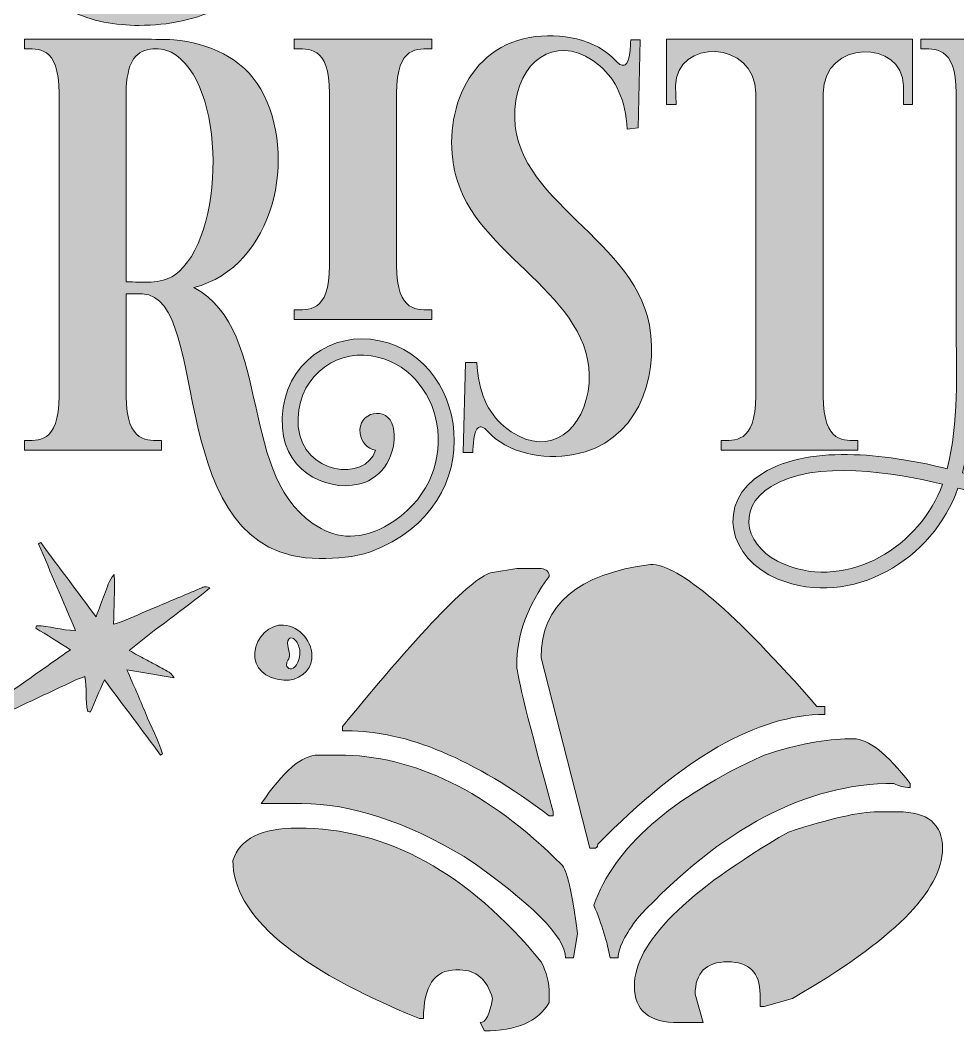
# Model space of a CAD drawing. Header units: inches. Extents: x 29 to 1051, y -1025 to -55.
# Drawn here: x 251 to 614.5, y -1025 to -633.3 of the extents above; entities that cross this region are included whole.
import ezdxf

# ---------------------------------------------------------------- set-up
doc = ezdxf.new("R2010")
doc.units = ezdxf.units.IN
doc.header["$MEASUREMENT"] = 0
doc.layers.add('Layer 1', color=7, linetype='Continuous')

# ---------------------------------------------------------------- blocks, each defined once
blk = doc.blocks.new('block 2')
at = {"layer": 'Layer 1', "true_color": 0x71020c}
h = blk.add_hatch(color=16, dxfattribs=at)
h.dxf.hatch_style = 2
edge = h.paths.add_edge_path()
edge.add_spline(control_points=[(280.75, -626.11), (277.57, -625.3), (274.53, -624.08), (271.65, -622.48), (266.94, -619.87), (263.13, -616.35), (260.56, -611.51), (259.45, -609.41), (257.58, -608.63), (255.63, -609.29), (253.58, -609.98), (252.89, -611.56), (253.77, -613.56), (253.99, -614.07), (254.26, -614.57), (254.54, -615.05), (258.28, -621.6), (263.7, -626.27), (270.35, -629.55), (278.79, -633.71), (287.8, -635.27), (297.09, -635.27), (308.47, -635.26), (319.41, -633.12), (329.62, -627.81), (330.21, -627.5), (330.74, -627.43), (331.37, -627.63), (337.63, -629.55), (344.05, -630.25), (350.56, -630.15), (355.63, -630.07), (360.67, -629.59), (365.6, -628.33), (373.18, -626.39), (379.76, -622.54), (385.49, -617.23), (395.63, -607.84), (402.24, -596.47), (403.67, -582.43), (404.48, -574.44), (402.93, -566.88), (398.74, -559.97), (397.83, -558.47), (396.78, -557.08), (395.55, -555.84), (393.99, -554.27), (391.58, -554.2), (390.04, -555.64), (388.61, -556.96), (388.67, -558.38), (390.29, -560.39), (391.65, -562.09), (392.87, -563.89), (393.85, -565.85), (397.45, -573.12), (397.64, -580.65), (395.29, -588.27), (391.81, -599.53), (384.86, -608.27), (375.64, -615.27), (372.26, -617.84), (368.57, -619.81), (364.52, -621.1), (357.31, -623.39), (349.97, -623.57), (342.55, -622.56), (341.04, -622.36), (339.51, -622.26), (338.07, -621.69), (338.16, -621.06), (338.6, -620.77), (338.91, -620.4), (340.87, -618.04), (342.48, -615.46), (343.61, -612.6), (345.62, -607.53), (345.98, -602.39), (344.03, -597.24), (339.1, -584.2), (323.36, -579.96), (312.35, -586.9), (309.01, -589.01), (307.19, -592.19), (306.64, -596.12), (306.32, -598.43), (306.45, -600.75), (307, -603.01), (308.97, -611.24), (313.3, -617.85), (320.34, -622.55), (320.75, -622.82), (321.16, -623.09), (321.73, -623.47), (320.97, -624.15), (320.25, -624.34), (319.57, -624.58), (306.78, -628.98), (293.83, -629.42), (280.75, -626.11)], knot_values=[0, 0, 0, 0, 1, 1, 1, 2, 2, 2, 3, 3, 3, 4, 4, 4, 5, 5, 5, 6, 6, 6, 7, 7, 7, 8, 8, 8, 9, 9, 9, 10, 10, 10, 11, 11, 11, 12, 12, 12, 13, 13, 13, 14, 14, 14, 15, 15, 15, 16, 16, 16, 17, 17, 17, 18, 18, 18, 19, 19, 19, 20, 20, 20, 21, 21, 21, 22, 22, 22, 23, 23, 23, 24, 24, 24, 25, 25, 25, 26, 26, 26, 27, 27, 27, 28, 28, 28, 29, 29, 29, 30, 30, 30, 31, 31, 31, 32, 32, 32, 33, 33, 33, 33], degree=3, periodic=1)
edge = h.paths.add_edge_path()
edge.add_spline(control_points=[(315.19, -607.18), (312.66, -603.09), (312.36, -598.87), (315.09, -594.69), (317.25, -591.39), (320.28, -589.87), (324.21, -590.18), (330.22, -590.65), (336.27, -595.56), (337.74, -601.28), (338.63, -604.76), (338.08, -608.1), (336.48, -611.26), (334.88, -614.44), (332.48, -616.9), (329.58, -619.1), (323.87, -616.23), (318.66, -612.77), (315.19, -607.18)], knot_values=[0, 0, 0, 0, 1, 1, 1, 2, 2, 2, 3, 3, 3, 4, 4, 4, 5, 5, 5, 6, 6, 6, 6], degree=3, periodic=1)
h = blk.add_hatch(color=16, dxfattribs=at)
h.dxf.hatch_style = 2
edge = h.paths.add_edge_path()
edge.add_spline(control_points=[(465.61, -801.65), (489.62, -797.24), (498.87, -772.58), (494.9, -751.43), (488.3, -715.97), (437.2, -701.66), (443.15, -664.44), (445.79, -647.26), (460.77, -638.23), (475.74, -651), (481.91, -656.29), (485.65, -664.22), (486.32, -675.45), (486.32, -675.45), (490.5, -675.01), (490.5, -675.01), (490.5, -675.01), (491.38, -640.87), (491.38, -640.87), (491.38, -640.87), (487.64, -640.87), (487.64, -640.87), (487.64, -643.07), (487.42, -649.24), (485.44, -650.56), (484.56, -651), (483.45, -650.78), (481.91, -649.02), (474.2, -640.65), (460.55, -637.79), (448.43, -639.99), (422.23, -644.83), (413.64, -673.69), (420.46, -695.71), (430.16, -726.55), (476.63, -741.74), (471.12, -777.2), (468.26, -794.38), (453.5, -803.41), (438.52, -790.64), (432.13, -785.35), (428.61, -777.2), (427.95, -765.97), (427.95, -765.97), (423.55, -765.97), (423.55, -765.97), (423.55, -765.97), (422.67, -800.77), (422.67, -800.77), (422.67, -800.77), (426.41, -800.77), (426.41, -800.77), (426.63, -798.57), (426.63, -792.4), (428.61, -791.08), (429.49, -790.64), (430.6, -790.86), (432.13, -792.62), (439.85, -800.99), (453.5, -803.85), (465.61, -801.65)], knot_values=[0, 0, 0, 0, 1, 1, 1, 2, 2, 2, 3, 3, 3, 4, 4, 4, 5, 5, 5, 6, 6, 6, 7, 7, 7, 8, 8, 8, 9, 9, 9, 10, 10, 10, 11, 11, 11, 12, 12, 12, 13, 13, 13, 14, 14, 14, 15, 15, 15, 16, 16, 16, 17, 17, 17, 18, 18, 18, 19, 19, 19, 20, 20, 20, 20], degree=3, periodic=1)
h = blk.add_hatch(color=16, dxfattribs=at)
h.dxf.hatch_style = 2
edge = h.paths.add_edge_path()
edge.add_spline(control_points=[(386.75, -839.31), (434.99, -821.47), (424.86, -761.12), (386.75, -756.94), (368.69, -754.95), (351.07, -769.27), (352.62, -791.3), (353.94, -809.58), (372.22, -816.84), (384.55, -812.44), (392.7, -809.36), (397.55, -799.22), (395.56, -790.86), (393.58, -782.49), (381.47, -784.91), (382.79, -793.5), (383.23, -796.58), (385.43, -799.45), (388.74, -799.89), (384.99, -812.44), (360.32, -809.36), (358.78, -790.86), (357.46, -772.58), (372.22, -761.12), (386.98, -763.32), (414.94, -767.73), (423.97, -808.03), (396.23, -827.2), (385.21, -834.68), (375.52, -834.68), (367.59, -830.28), (334.11, -812), (349.97, -753.63), (318.26, -736.9), (349.75, -728.75), (358.78, -685.36), (344.25, -660.03), (337.2, -647.7), (323.98, -642.19), (310.55, -640.87), (305.92, -640.65), (301.3, -640.65), (296.67, -640.65), (296.67, -640.65), (252.63, -640.65), (252.63, -640.65), (252.63, -640.65), (252.63, -644.39), (252.63, -644.39), (257.47, -644.39), (266.06, -642.85), (266.06, -661.57), (266.06, -661.57), (266.06, -778.96), (266.06, -778.96), (266.06, -797.68), (257.47, -796.14), (252.63, -796.14), (252.63, -796.14), (252.63, -799.89), (252.63, -799.89), (252.63, -799.89), (305.7, -799.89), (305.7, -799.89), (305.7, -799.89), (305.7, -796.14), (305.7, -796.14), (300.86, -796.14), (292.05, -797.68), (292.05, -778.96), (292.05, -778.96), (292.05, -739.32), (292.05, -739.32), (292.05, -739.32), (298.44, -739.32), (298.44, -739.32), (325.97, -740.86), (305.26, -841.51), (366.93, -841.95), (373.76, -841.95), (380.37, -841.51), (386.75, -839.31)], knot_values=[0, 0, 0, 0, 1, 1, 1, 2, 2, 2, 3, 3, 3, 4, 4, 4, 5, 5, 5, 6, 6, 6, 7, 7, 7, 8, 8, 8, 9, 9, 9, 10, 10, 10, 11, 11, 11, 12, 12, 12, 13, 13, 13, 14, 14, 14, 15, 15, 15, 16, 16, 16, 17, 17, 17, 18, 18, 18, 19, 19, 19, 20, 20, 20, 21, 21, 21, 22, 22, 22, 23, 23, 23, 24, 24, 24, 25, 25, 25, 26, 26, 26, 27, 27, 27, 27], degree=3, periodic=1)
edge = h.paths.add_edge_path()
edge.add_spline(control_points=[(310.77, -732.05), (305.26, -735.8), (298.44, -734.69), (292.05, -734.69), (292.05, -734.69), (292.05, -661.57), (292.05, -661.57), (292.05, -655.41), (293.15, -651.44), (294.47, -649.02), (297.33, -643.73), (304.82, -643.29), (309.45, -645.71), (331.03, -656.51), (330.81, -718.18), (310.77, -732.05)], knot_values=[0, 0, 0, 0, 1, 1, 1, 2, 2, 2, 3, 3, 3, 4, 4, 4, 5, 5, 5, 5], degree=3, periodic=1)
h = blk.add_hatch(color=16, dxfattribs=at)
h.dxf.hatch_style = 2
edge = h.paths.add_edge_path()
edge.add_spline(control_points=[(410.54, -644.39), (410.54, -644.39), (410.54, -640.65), (410.54, -640.65), (410.54, -640.65), (357.24, -640.65), (357.24, -640.65), (357.24, -640.65), (357.24, -644.39), (357.24, -644.39), (362.31, -644.39), (370.9, -642.85), (370.9, -661.57), (370.9, -661.57), (370.9, -728.31), (370.9, -728.31), (370.9, -747.03), (362.31, -745.49), (357.24, -745.49), (357.24, -745.49), (357.24, -749.23), (357.24, -749.23), (357.24, -749.23), (410.54, -749.23), (410.54, -749.23), (410.54, -749.23), (410.54, -745.49), (410.54, -745.49), (405.48, -745.49), (396.88, -747.03), (396.88, -728.31), (396.88, -728.31), (396.88, -661.57), (396.88, -661.57), (396.88, -642.85), (405.48, -644.39), (410.54, -644.39)], knot_values=[0, 0, 0, 0, 1, 1, 1, 2, 2, 2, 3, 3, 3, 4, 4, 4, 5, 5, 5, 6, 6, 6, 7, 7, 7, 8, 8, 8, 9, 9, 9, 10, 10, 10, 11, 11, 11, 12, 12, 12, 12], degree=3, periodic=1)
h = blk.add_hatch(color=16, dxfattribs=at)
h.dxf.hatch_style = 2
edge = h.paths.add_edge_path()
edge.add_spline(control_points=[(596.88, -665.98), (596.88, -665.98), (596.88, -655.85), (596.88, -655.85), (596.88, -655.85), (596.88, -640.65), (596.88, -640.65), (596.88, -640.65), (501.52, -640.65), (501.52, -640.65), (501.52, -640.65), (501.52, -655.85), (501.52, -655.85), (501.52, -655.85), (501.52, -665.98), (501.52, -665.98), (501.52, -665.98), (505.26, -665.98), (505.26, -665.98), (505.26, -665.98), (505.04, -658.71), (505.04, -658.71), (505.04, -640.43), (536.1, -640.65), (536.1, -661.57), (536.1, -700.78), (536.1, -739.76), (536.1, -778.96), (536.1, -797.68), (527.51, -796.14), (522.66, -796.14), (522.66, -796.14), (522.66, -799.89), (522.66, -799.89), (540.28, -799.89), (558.12, -799.89), (575.74, -799.89), (575.74, -799.89), (575.74, -796.14), (575.74, -796.14), (570.9, -796.14), (562.3, -797.68), (562.3, -778.96), (562.3, -739.76), (562.3, -700.78), (562.3, -661.57), (562.3, -640.65), (593.36, -640.65), (593.36, -658.71), (593.36, -661.57), (593.36, -665.54), (593.36, -665.98), (593.36, -665.98), (596.88, -665.98), (596.88, -665.98)], knot_values=[0, 0, 0, 0, 1, 1, 1, 2, 2, 2, 3, 3, 3, 4, 4, 4, 5, 5, 5, 6, 6, 6, 7, 7, 7, 8, 8, 8, 9, 9, 9, 10, 10, 10, 11, 11, 11, 12, 12, 12, 13, 13, 13, 14, 14, 14, 15, 15, 15, 16, 16, 16, 17, 17, 17, 18, 18, 18, 18], degree=3, periodic=1)
h = blk.add_hatch(color=16, dxfattribs=at)
h.dxf.hatch_style = 2
edge = h.paths.add_edge_path()
edge.add_spline(control_points=[(830.13, -778.96), (830.13, -778.96), (806.56, -640.65), (806.56, -640.65), (793.57, -640.65), (780.79, -640.65), (767.8, -640.65), (767.8, -640.65), (767.8, -644.17), (767.8, -644.17), (775.29, -644.17), (782.33, -646.6), (780.35, -655.63), (780.35, -655.63), (764.49, -726.99), (764.49, -726.99), (752.38, -728.09), (741.37, -734.25), (734.32, -743.94), (732.56, -746.81), (730.14, -750.55), (729.04, -754.07), (725.07, -766.41), (741.15, -768.83), (742.69, -758.48), (743.13, -754.95), (741.81, -751.21), (738.29, -749.67), (738.29, -749.23), (738.95, -748.35), (739.61, -747.47), (745.11, -739.76), (753.48, -734.92), (762.95, -733.59), (762.95, -733.59), (752.82, -779.18), (752.82, -779.18), (748.86, -797.68), (740.49, -796.36), (735.64, -796.36), (735.64, -796.36), (735.64, -799.89), (735.64, -799.89), (746.43, -799.89), (757.44, -799.89), (768.24, -799.89), (768.24, -799.89), (768.24, -796.36), (768.24, -796.36), (763.39, -796.36), (755.24, -797.68), (759.21, -779.18), (759.21, -779.18), (769.56, -733.15), (769.56, -733.15), (781.01, -733.37), (791.58, -738.88), (798.63, -747.69), (798.63, -747.69), (803.92, -778.96), (803.92, -778.96), (807, -797.68), (798.63, -796.36), (793.79, -796.36), (793.79, -796.36), (793.79, -799.89), (793.79, -799.89), (793.79, -799.89), (806.56, -799.89), (806.56, -799.89), (796.87, -827.42), (767.58, -836.23), (740.93, -836.45), (703.27, -836.45), (672.43, -826.32), (644.46, -817.28), (634.77, -814.2), (625.52, -811.12), (616.27, -808.7), (621.12, -790.41), (620.01, -769.71), (620.01, -750.99), (620.01, -750.99), (620.01, -671.04), (620.01, -671.04), (620.01, -671.04), (653.93, -788.21), (653.93, -788.21), (653.93, -788.21), (662.52, -787.77), (662.52, -787.77), (662.52, -787.77), (689.83, -670.82), (689.83, -670.82), (689.83, -670.82), (689.83, -778.96), (689.83, -778.96), (689.83, -797.68), (681.24, -796.36), (676.4, -796.36), (676.4, -796.36), (676.4, -799.89), (676.4, -799.89), (694.02, -799.89), (711.86, -799.89), (729.48, -799.89), (729.48, -799.89), (729.48, -796.36), (729.48, -796.36), (724.63, -796.36), (716.04, -797.68), (716.04, -778.96), (716.04, -739.98), (716.04, -700.78), (716.04, -661.57), (716.04, -642.85), (724.63, -644.39), (729.48, -644.39), (729.48, -644.39), (729.48, -640.65), (729.48, -640.65), (711.86, -640.65), (694.02, -640.65), (676.4, -640.65), (676.4, -640.65), (676.4, -644.39), (676.4, -644.39), (677.5, -644.39), (678.6, -644.39), (679.7, -644.39), (684.33, -644.61), (689.17, -646.82), (685.87, -661.57), (685.87, -661.57), (666.71, -740.64), (666.71, -740.64), (666.71, -740.64), (643.58, -661.57), (643.58, -661.57), (638.74, -642.85), (649.09, -644.39), (653.93, -644.39), (653.93, -644.39), (653.93, -640.65), (653.93, -640.65), (636.09, -640.65), (618.25, -640.65), (600.19, -640.65), (600.19, -640.65), (600.19, -644.39), (600.19, -644.39), (605.04, -644.39), (613.85, -642.85), (613.85, -661.57), (613.85, -661.57), (613.85, -751.43), (613.85, -751.43), (613.85, -769.71), (614.95, -789.32), (610.32, -807.15), (590.28, -802.09), (557.68, -797.02), (538.74, -808.91), (520.24, -820.37), (525.53, -841.95), (544.69, -849.88), (573.32, -861.55), (605.04, -842.17), (614.51, -814.64), (623.76, -817.07), (633.01, -820.15), (642.48, -823.23), (670.89, -832.48), (702.16, -842.61), (740.93, -842.61), (771.32, -842.61), (803.26, -831.38), (813.17, -799.89), (813.17, -799.89), (846.42, -799.89), (846.42, -799.89), (846.42, -799.89), (846.42, -796.36), (846.42, -796.36), (841.58, -796.36), (832.99, -797.68), (830.13, -778.96)], knot_values=[0, 0, 0, 0, 1, 1, 1, 2, 2, 2, 3, 3, 3, 4, 4, 4, 5, 5, 5, 6, 6, 6, 7, 7, 7, 8, 8, 8, 9, 9, 9, 10, 10, 10, 11, 11, 11, 12, 12, 12, 13, 13, 13, 14, 14, 14, 15, 15, 15, 16, 16, 16, 17, 17, 17, 18, 18, 18, 19, 19, 19, 20, 20, 20, 21, 21, 21, 22, 22, 22, 23, 23, 23, 24, 24, 24, 25, 25, 25, 26, 26, 26, 27, 27, 27, 28, 28, 28, 29, 29, 29, 30, 30, 30, 31, 31, 31, 32, 32, 32, 33, 33, 33, 34, 34, 34, 35, 35, 35, 36, 36, 36, 37, 37, 37, 38, 38, 38, 39, 39, 39, 40, 40, 40, 41, 41, 41, 42, 42, 42, 43, 43, 43, 44, 44, 44, 45, 45, 45, 46, 46, 46, 47, 47, 47, 48, 48, 48, 49, 49, 49, 50, 50, 50, 51, 51, 51, 52, 52, 52, 53, 53, 53, 54, 54, 54, 55, 55, 55, 56, 56, 56, 57, 57, 57, 58, 58, 58, 59, 59, 59, 60, 60, 60, 61, 61, 61, 62, 62, 62, 62], degree=3, periodic=1)
edge = h.paths.add_edge_path()
edge.add_spline(control_points=[(770.88, -726.99), (770.88, -726.99), (784.76, -665.1), (784.76, -665.1), (784.76, -665.1), (796.87, -737.12), (796.87, -737.12), (789.38, -730.95), (780.35, -727.43), (770.88, -726.99)], knot_values=[0, 0, 0, 0, 1, 1, 1, 2, 2, 2, 3, 3, 3, 3], degree=3, periodic=1)
edge = h.paths.add_edge_path()
edge.add_spline(control_points=[(547.11, -844.16), (532.58, -838.21), (527.73, -823.01), (542.05, -813.98), (559.23, -803.41), (590.28, -808.7), (608.56, -813.1), (600.19, -836.89), (572.22, -854.51), (547.11, -844.16)], knot_values=[0, 0, 0, 0, 1, 1, 1, 2, 2, 2, 3, 3, 3, 3], degree=3, periodic=1)
h = blk.add_hatch(color=16, dxfattribs=at)
h.dxf.hatch_style = 2
edge = h.paths.add_edge_path()
edge.add_spline(control_points=[(320.62, -853.6), (314.69, -856.04), (308.79, -858.57), (302.88, -861.07), (298.76, -862.82), (294.64, -864.59), (290.51, -866.31), (289.54, -866.72), (288.51, -866.97), (287.19, -867.39), (287.18, -860.82), (287.85, -854.53), (287.4, -848.18), (285.2, -850.36), (284.75, -853.23), (283.69, -855.81), (282.59, -858.47), (281.64, -861.19), (280.39, -864.52), (272.98, -854.6), (265.95, -845.19), (258.92, -835.77), (258.64, -835.93), (258.37, -836.1), (258.09, -836.26), (262.79, -847.33), (267.49, -858.39), (272.35, -869.83), (266.96, -869.83), (262.2, -867.92), (257.29, -867.96), (257.19, -868.27), (257.09, -868.58), (256.99, -868.89), (261.33, -871.59), (265.67, -874.29), (270.45, -877.26), (265.05, -881.07), (260.04, -884.59), (255.04, -888.12), (250.09, -891.61), (245.07, -895), (240.21, -898.62), (235.36, -902.24), (229.99, -905.23), (225.54, -909.37), (225.66, -909.63), (225.79, -909.89), (225.91, -910.15), (226.63, -910.03), (227.42, -910.05), (228.07, -909.75), (234.57, -906.78), (241.05, -903.77), (247.52, -900.74), (255.96, -896.79), (264.39, -892.81), (272.84, -888.86), (273.82, -888.41), (274.87, -888.11), (276.03, -887.68), (276.94, -892.23), (276.05, -896.86), (277.21, -901.21), (277.53, -901.27), (277.86, -901.32), (278.18, -901.38), (279.93, -897.39), (281.68, -893.4), (283.63, -888.96), (291.12, -898.98), (298.26, -908.54), (305.41, -918.09), (305.66, -917.96), (305.91, -917.83), (306.16, -917.69), (304.48, -912.19), (301.73, -907.09), (299.54, -901.79), (297.3, -896.36), (294.91, -891.01), (292.32, -885.02), (298.74, -886.1), (304.4, -887.06), (310.67, -888.13), (309.17, -885.52), (306.88, -885.18), (305.16, -884.09), (303.32, -882.94), (301.33, -882.01), (299.41, -880.97), (297.51, -879.93), (295.61, -878.88), (293.19, -877.54), (303.45, -869.08), (314.2, -861.85), (324.46, -853.33), (322.68, -852.39), (321.61, -853.19), (320.62, -853.6)], knot_values=[0, 0, 0, 0, 1, 1, 1, 2, 2, 2, 3, 3, 3, 4, 4, 4, 5, 5, 5, 6, 6, 6, 7, 7, 7, 8, 8, 8, 9, 9, 9, 10, 10, 10, 11, 11, 11, 12, 12, 12, 13, 13, 13, 14, 14, 14, 15, 15, 15, 16, 16, 16, 17, 17, 17, 18, 18, 18, 19, 19, 19, 20, 20, 20, 21, 21, 21, 22, 22, 22, 23, 23, 23, 24, 24, 24, 25, 25, 25, 26, 26, 26, 27, 27, 27, 28, 28, 28, 29, 29, 29, 30, 30, 30, 31, 31, 31, 32, 32, 32, 33, 33, 33, 33], degree=3, periodic=1)
h = blk.add_hatch(color=16, dxfattribs=at)
h.dxf.hatch_style = 2
edge = h.paths.add_edge_path()
edge.add_spline(control_points=[(456.06, -941.68), (456.06, -941.68), (457.63, -941.68), (457.63, -941.68), (457.63, -941.68), (457.63, -940.1), (457.63, -940.1), (448.2, -906.04), (443.48, -887.18), (443.48, -883.51), (443.48, -871.46), (447.67, -859.93), (456.06, -848.92), (456.06, -847.09), (455.01, -846.04), (452.92, -845.78), (452.92, -845.78), (443.48, -845.78), (443.48, -845.78), (443.48, -845.78), (434.05, -847.35), (434.05, -847.35), (426.98, -848.4), (407.58, -868.32), (375.89, -907.09), (375.89, -907.09), (375.89, -908.66), (375.89, -908.66), (375.89, -908.66), (377.46, -908.66), (377.46, -908.66), (400.77, -908.66), (426.98, -919.66), (456.06, -941.68)], knot_values=[0, 0, 0, 0, 1, 1, 1, 2, 2, 2, 3, 3, 3, 4, 4, 4, 5, 5, 5, 6, 6, 6, 7, 7, 7, 8, 8, 8, 9, 9, 9, 10, 10, 10, 11, 11, 11, 11], degree=3, periodic=1)
h = blk.add_hatch(color=16, dxfattribs=at)
h.dxf.hatch_style = 2
edge = h.paths.add_edge_path()
edge.add_spline(control_points=[(474.92, -952.68), (507.67, -919.14), (537.02, -902.37), (562.95, -902.37), (562.95, -902.37), (562.95, -899.23), (562.95, -899.23), (562.95, -899.23), (559.81, -899.23), (559.81, -899.23), (527.84, -862.55), (506.36, -844.21), (495.36, -844.21), (467.06, -847.88), (452.92, -859.93), (452.92, -880.36), (452.92, -880.36), (471.78, -954.25), (471.78, -954.25), (471.78, -954.25), (473.35, -954.25), (473.35, -954.25), (474.39, -954.25), (474.92, -953.73), (474.92, -952.68)], knot_values=[0, 0, 0, 0, 1, 1, 1, 2, 2, 2, 3, 3, 3, 4, 4, 4, 5, 5, 5, 6, 6, 6, 7, 7, 7, 8, 8, 8, 8], degree=3, periodic=1)
h = blk.add_hatch(color=16, dxfattribs=at)
h.dxf.hatch_style = 2
edge = h.paths.add_edge_path()
edge.add_spline(control_points=[(341.93, -878.32), (341.49, -884.43), (345.72, -888.45), (353.22, -889.06), (358.59, -889.5), (363.67, -885.64), (364.06, -880.82), (364.58, -874.35), (359.49, -868.28), (353.08, -867.73), (347.73, -867.27), (342.35, -872.37), (341.93, -878.32)], knot_values=[0, 0, 0, 0, 1, 1, 1, 2, 2, 2, 3, 3, 3, 4, 4, 4, 4], degree=3, periodic=1)
edge = h.paths.add_edge_path()
edge.add_spline(control_points=[(354.28, -882.44), (354.37, -882.05), (354.59, -881.72), (354.78, -881.38), (355.68, -879.76), (355.26, -878.11), (354.91, -876.41), (354.73, -875.47), (354.35, -873.96), (355.05, -873.14), (356.12, -871.88), (357.8, -873.47), (358.34, -874.49), (359.13, -875.99), (359.51, -877.61), (359.39, -879.22), (359.31, -880.21), (359.05, -881.2), (358.57, -882.15), (358.23, -882.82), (357.88, -883.51), (357.34, -884.04), (355.93, -885.44), (353.83, -884.51), (354.28, -882.44)], knot_values=[0, 0, 0, 0, 1, 1, 1, 2, 2, 2, 3, 3, 3, 4, 4, 4, 5, 5, 5, 6, 6, 6, 7, 7, 7, 8, 8, 8, 8], degree=3, periodic=1)
h = blk.add_hatch(color=16, dxfattribs=at)
h.dxf.hatch_style = 2
edge = h.paths.add_edge_path()
edge.add_spline(control_points=[(589.68, -929.09), (591.51, -930.14), (593.61, -930.66), (595.96, -930.66), (595.96, -930.66), (595.96, -929.09), (595.96, -929.09), (587.06, -917.57), (579.72, -911.8), (573.96, -911.8), (573.96, -911.8), (572.39, -911.8), (572.39, -911.8), (563.47, -911.8), (552.47, -913.9), (539.37, -918.09), (503.22, -934.6), (481.21, -953.99), (473.35, -976.26), (476.49, -983.86), (478.59, -990.67), (479.64, -996.69), (479.64, -996.69), (482.78, -996.69), (482.78, -996.69), (482.78, -993.03), (485.4, -987.79), (490.64, -980.97), (522.87, -946.39), (555.88, -929.09), (589.68, -929.09)], knot_values=[0, 0, 0, 0, 1, 1, 1, 2, 2, 2, 3, 3, 3, 4, 4, 4, 5, 5, 5, 6, 6, 6, 7, 7, 7, 8, 8, 8, 9, 9, 9, 10, 10, 10, 10], degree=3, periodic=1)
h = blk.add_hatch(color=16, dxfattribs=at)
h.dxf.hatch_style = 2
edge = h.paths.add_edge_path()
edge.add_spline(control_points=[(374.32, -918.09), (374.32, -918.09), (366.45, -918.09), (366.45, -918.09), (360.17, -918.09), (352.83, -924.38), (344.45, -936.95), (344.45, -936.95), (360.17, -936.95), (360.17, -936.95), (379.03, -936.95), (399.99, -943.77), (423.05, -957.39), (449.24, -975.47), (462.35, -988.57), (462.35, -996.69), (462.35, -996.69), (465.49, -996.69), (465.49, -996.69), (465.49, -996.69), (467.06, -987.26), (467.06, -987.26), (464.96, -971.28), (462.87, -962.37), (460.77, -960.54), (432.48, -932.24), (403.65, -918.09), (374.32, -918.09)], knot_values=[0, 0, 0, 0, 1, 1, 1, 2, 2, 2, 3, 3, 3, 4, 4, 4, 5, 5, 5, 6, 6, 6, 7, 7, 7, 8, 8, 8, 9, 9, 9, 9], degree=3, periodic=1)
h = blk.add_hatch(color=16, dxfattribs=at)
h.dxf.hatch_style = 2
edge = h.paths.add_edge_path()
edge.add_spline(control_points=[(591.25, -940.1), (591.25, -940.1), (583.39, -940.1), (583.39, -940.1), (576.32, -940.1), (564.78, -942.73), (548.81, -947.96), (508.98, -971.02), (489.07, -990.93), (489.07, -1007.69), (489.07, -1017.13), (494.83, -1021.84), (506.36, -1021.84), (506.36, -1021.84), (515.79, -1021.84), (515.79, -1021.84), (515.79, -1021.84), (512.65, -1010.84), (512.65, -1010.84), (512.65, -1002.46), (516.84, -998.26), (525.22, -998.26), (533.61, -998.26), (537.8, -1002.46), (537.8, -1010.84), (537.8, -1010.84), (537.8, -1015.55), (537.8, -1015.55), (537.8, -1015.55), (539.37, -1015.55), (539.37, -1015.55), (539.37, -1015.55), (550.38, -1012.41), (550.38, -1012.41), (589.15, -990.14), (608.54, -970.75), (608.54, -954.25), (608.54, -944.82), (602.77, -940.1), (591.25, -940.1)], knot_values=[0, 0, 0, 0, 1, 1, 1, 2, 2, 2, 3, 3, 3, 4, 4, 4, 5, 5, 5, 6, 6, 6, 7, 7, 7, 8, 8, 8, 9, 9, 9, 10, 10, 10, 11, 11, 11, 12, 12, 12, 13, 13, 13, 13], degree=3, periodic=1)
h = blk.add_hatch(color=16, dxfattribs=at)
h.dxf.hatch_style = 2
edge = h.paths.add_edge_path()
edge.add_spline(control_points=[(358.59, -946.39), (344.45, -946.39), (336.06, -950.58), (333.44, -958.97), (333.44, -980.18), (357.54, -1000.62), (405.75, -1020.27), (405.75, -1020.27), (407.33, -1020.27), (407.33, -1020.27), (407.33, -1007.69), (411.52, -1001.41), (419.9, -1001.41), (419.9, -1001.41), (421.47, -1001.41), (421.47, -1001.41), (427.76, -1001.41), (431.95, -1005.08), (434.05, -1012.41), (433, -1018.7), (431.43, -1021.84), (429.33, -1021.84), (429.33, -1021.84), (430.91, -1024.99), (430.91, -1024.99), (443.48, -1024.99), (451.87, -1021.32), (456.06, -1013.98), (456.06, -1013.98), (456.06, -1010.84), (456.06, -1010.84), (456.06, -1006.38), (455.01, -1002.19), (452.92, -998.26), (424.62, -963.68), (393.18, -946.39), (358.59, -946.39)], knot_values=[0, 0, 0, 0, 1, 1, 1, 2, 2, 2, 3, 3, 3, 4, 4, 4, 5, 5, 5, 6, 6, 6, 7, 7, 7, 8, 8, 8, 9, 9, 9, 10, 10, 10, 11, 11, 11, 12, 12, 12, 12], degree=3, periodic=1)
at = {"layer": 'Layer 1', "lineweight": 0}
for points, knots in [([(280.75, -626.11), (277.57, -625.3), (274.53, -624.08), (271.65, -622.48), (266.94, -619.87), (263.13, -616.35), (260.56, -611.51), (259.45, -609.41), (257.58, -608.63), (255.63, -609.29), (253.58, -609.98), (252.89, -611.56), (253.77, -613.56), (253.99, -614.07), (254.26, -614.57), (254.54, -615.05), (258.28, -621.6), (263.7, -626.27), (270.35, -629.55), (278.79, -633.71), (287.8, -635.27), (297.09, -635.27), (308.47, -635.26), (319.41, -633.12), (329.62, -627.81), (330.21, -627.5), (330.74, -627.43), (331.37, -627.63), (337.63, -629.55), (344.05, -630.25), (350.56, -630.15), (355.63, -630.07), (360.67, -629.59), (365.6, -628.33), (373.18, -626.39), (379.76, -622.54), (385.49, -617.23), (395.63, -607.84), (402.24, -596.47), (403.67, -582.43), (404.48, -574.44), (402.93, -566.88), (398.74, -559.97), (397.83, -558.47), (396.78, -557.08), (395.55, -555.84), (393.99, -554.27), (391.58, -554.2), (390.04, -555.64), (388.61, -556.96), (388.67, -558.38), (390.29, -560.39), (391.65, -562.09), (392.87, -563.89), (393.85, -565.85), (397.45, -573.12), (397.64, -580.65), (395.29, -588.27), (391.81, -599.53), (384.86, -608.27), (375.64, -615.27), (372.26, -617.84), (368.57, -619.81), (364.52, -621.1), (357.31, -623.39), (349.97, -623.57), (342.55, -622.56), (341.04, -622.36), (339.51, -622.26), (338.07, -621.69), (338.16, -621.06), (338.6, -620.77), (338.91, -620.4), (340.87, -618.04), (342.48, -615.46), (343.61, -612.6), (345.62, -607.53), (345.98, -602.39), (344.03, -597.24), (339.1, -584.2), (323.36, -579.96), (312.35, -586.9), (309.01, -589.01), (307.19, -592.19), (306.64, -596.12), (306.32, -598.43), (306.45, -600.75), (307, -603.01), (308.97, -611.24), (313.3, -617.85), (320.34, -622.55), (320.75, -622.82), (321.16, -623.09), (321.73, -623.47), (320.97, -624.15), (320.25, -624.34), (319.57, -624.58), (306.78, -628.98), (293.83, -629.42), (280.75, -626.11)], [0, 0, 0, 0, 1, 1, 1, 2, 2, 2, 3, 3, 3, 4, 4, 4, 5, 5, 5, 6, 6, 6, 7, 7, 7, 8, 8, 8, 9, 9, 9, 10, 10, 10, 11, 11, 11, 12, 12, 12, 13, 13, 13, 14, 14, 14, 15, 15, 15, 16, 16, 16, 17, 17, 17, 18, 18, 18, 19, 19, 19, 20, 20, 20, 21, 21, 21, 22, 22, 22, 23, 23, 23, 24, 24, 24, 25, 25, 25, 26, 26, 26, 27, 27, 27, 28, 28, 28, 29, 29, 29, 30, 30, 30, 31, 31, 31, 32, 32, 32, 33, 33, 33, 33]), ([(465.61, -801.65), (489.62, -797.24), (498.87, -772.58), (494.9, -751.43), (488.3, -715.97), (437.2, -701.66), (443.15, -664.44), (445.79, -647.26), (460.77, -638.23), (475.74, -651), (481.91, -656.29), (485.65, -664.22), (486.32, -675.45), (486.32, -675.45), (490.5, -675.01), (490.5, -675.01), (490.5, -675.01), (491.38, -640.87), (491.38, -640.87), (491.38, -640.87), (487.64, -640.87), (487.64, -640.87), (487.64, -643.07), (487.42, -649.24), (485.44, -650.56), (484.56, -651), (483.45, -650.78), (481.91, -649.02), (474.2, -640.65), (460.55, -637.79), (448.43, -639.99), (422.23, -644.83), (413.64, -673.69), (420.46, -695.71), (430.16, -726.55), (476.63, -741.74), (471.12, -777.2), (468.26, -794.38), (453.5, -803.41), (438.52, -790.64), (432.13, -785.35), (428.61, -777.2), (427.95, -765.97), (427.95, -765.97), (423.55, -765.97), (423.55, -765.97), (423.55, -765.97), (422.67, -800.77), (422.67, -800.77), (422.67, -800.77), (426.41, -800.77), (426.41, -800.77), (426.63, -798.57), (426.63, -792.4), (428.61, -791.08), (429.49, -790.64), (430.6, -790.86), (432.13, -792.62), (439.85, -800.99), (453.5, -803.85), (465.61, -801.65)], [0, 0, 0, 0, 1, 1, 1, 2, 2, 2, 3, 3, 3, 4, 4, 4, 5, 5, 5, 6, 6, 6, 7, 7, 7, 8, 8, 8, 9, 9, 9, 10, 10, 10, 11, 11, 11, 12, 12, 12, 13, 13, 13, 14, 14, 14, 15, 15, 15, 16, 16, 16, 17, 17, 17, 18, 18, 18, 19, 19, 19, 20, 20, 20, 20]), ([(386.75, -839.31), (434.99, -821.47), (424.86, -761.12), (386.75, -756.94), (368.69, -754.95), (351.07, -769.27), (352.62, -791.3), (353.94, -809.58), (372.22, -816.84), (384.55, -812.44), (392.7, -809.36), (397.55, -799.22), (395.56, -790.86), (393.58, -782.49), (381.47, -784.91), (382.79, -793.5), (383.23, -796.58), (385.43, -799.45), (388.74, -799.89), (384.99, -812.44), (360.32, -809.36), (358.78, -790.86), (357.46, -772.58), (372.22, -761.12), (386.98, -763.32), (414.94, -767.73), (423.97, -808.03), (396.23, -827.2), (385.21, -834.68), (375.52, -834.68), (367.59, -830.28), (334.11, -812), (349.97, -753.63), (318.26, -736.9), (349.75, -728.75), (358.78, -685.36), (344.25, -660.03), (337.2, -647.7), (323.98, -642.19), (310.55, -640.87), (305.92, -640.65), (301.3, -640.65), (296.67, -640.65), (296.67, -640.65), (252.63, -640.65), (252.63, -640.65), (252.63, -640.65), (252.63, -644.39), (252.63, -644.39), (257.47, -644.39), (266.06, -642.85), (266.06, -661.57), (266.06, -661.57), (266.06, -778.96), (266.06, -778.96), (266.06, -797.68), (257.47, -796.14), (252.63, -796.14), (252.63, -796.14), (252.63, -799.89), (252.63, -799.89), (252.63, -799.89), (305.7, -799.89), (305.7, -799.89), (305.7, -799.89), (305.7, -796.14), (305.7, -796.14), (300.86, -796.14), (292.05, -797.68), (292.05, -778.96), (292.05, -778.96), (292.05, -739.32), (292.05, -739.32), (292.05, -739.32), (298.44, -739.32), (298.44, -739.32), (325.97, -740.86), (305.26, -841.51), (366.93, -841.95), (373.76, -841.95), (380.37, -841.51), (386.75, -839.31)], [0, 0, 0, 0, 1, 1, 1, 2, 2, 2, 3, 3, 3, 4, 4, 4, 5, 5, 5, 6, 6, 6, 7, 7, 7, 8, 8, 8, 9, 9, 9, 10, 10, 10, 11, 11, 11, 12, 12, 12, 13, 13, 13, 14, 14, 14, 15, 15, 15, 16, 16, 16, 17, 17, 17, 18, 18, 18, 19, 19, 19, 20, 20, 20, 21, 21, 21, 22, 22, 22, 23, 23, 23, 24, 24, 24, 25, 25, 25, 26, 26, 26, 27, 27, 27, 27]), ([(410.54, -644.39), (410.54, -644.39), (410.54, -640.65), (410.54, -640.65), (410.54, -640.65), (357.24, -640.65), (357.24, -640.65), (357.24, -640.65), (357.24, -644.39), (357.24, -644.39), (362.31, -644.39), (370.9, -642.85), (370.9, -661.57), (370.9, -661.57), (370.9, -728.31), (370.9, -728.31), (370.9, -747.03), (362.31, -745.49), (357.24, -745.49), (357.24, -745.49), (357.24, -749.23), (357.24, -749.23), (357.24, -749.23), (410.54, -749.23), (410.54, -749.23), (410.54, -749.23), (410.54, -745.49), (410.54, -745.49), (405.48, -745.49), (396.88, -747.03), (396.88, -728.31), (396.88, -728.31), (396.88, -661.57), (396.88, -661.57), (396.88, -642.85), (405.48, -644.39), (410.54, -644.39)], [0, 0, 0, 0, 1, 1, 1, 2, 2, 2, 3, 3, 3, 4, 4, 4, 5, 5, 5, 6, 6, 6, 7, 7, 7, 8, 8, 8, 9, 9, 9, 10, 10, 10, 11, 11, 11, 12, 12, 12, 12]), ([(596.88, -665.98), (596.88, -665.98), (596.88, -655.85), (596.88, -655.85), (596.88, -655.85), (596.88, -640.65), (596.88, -640.65), (596.88, -640.65), (501.52, -640.65), (501.52, -640.65), (501.52, -640.65), (501.52, -655.85), (501.52, -655.85), (501.52, -655.85), (501.52, -665.98), (501.52, -665.98), (501.52, -665.98), (505.26, -665.98), (505.26, -665.98), (505.26, -665.98), (505.04, -658.71), (505.04, -658.71), (505.04, -640.43), (536.1, -640.65), (536.1, -661.57), (536.1, -700.78), (536.1, -739.76), (536.1, -778.96), (536.1, -797.68), (527.51, -796.14), (522.66, -796.14), (522.66, -796.14), (522.66, -799.89), (522.66, -799.89), (540.28, -799.89), (558.12, -799.89), (575.74, -799.89), (575.74, -799.89), (575.74, -796.14), (575.74, -796.14), (570.9, -796.14), (562.3, -797.68), (562.3, -778.96), (562.3, -739.76), (562.3, -700.78), (562.3, -661.57), (562.3, -640.65), (593.36, -640.65), (593.36, -658.71), (593.36, -661.57), (593.36, -665.54), (593.36, -665.98), (593.36, -665.98), (596.88, -665.98), (596.88, -665.98)], [0, 0, 0, 0, 1, 1, 1, 2, 2, 2, 3, 3, 3, 4, 4, 4, 5, 5, 5, 6, 6, 6, 7, 7, 7, 8, 8, 8, 9, 9, 9, 10, 10, 10, 11, 11, 11, 12, 12, 12, 13, 13, 13, 14, 14, 14, 15, 15, 15, 16, 16, 16, 17, 17, 17, 18, 18, 18, 18]), ([(830.13, -778.96), (830.13, -778.96), (806.56, -640.65), (806.56, -640.65), (793.57, -640.65), (780.79, -640.65), (767.8, -640.65), (767.8, -640.65), (767.8, -644.17), (767.8, -644.17), (775.29, -644.17), (782.33, -646.6), (780.35, -655.63), (780.35, -655.63), (764.49, -726.99), (764.49, -726.99), (752.38, -728.09), (741.37, -734.25), (734.32, -743.94), (732.56, -746.81), (730.14, -750.55), (729.04, -754.07), (725.07, -766.41), (741.15, -768.83), (742.69, -758.48), (743.13, -754.95), (741.81, -751.21), (738.29, -749.67), (738.29, -749.23), (738.95, -748.35), (739.61, -747.47), (745.11, -739.76), (753.48, -734.92), (762.95, -733.59), (762.95, -733.59), (752.82, -779.18), (752.82, -779.18), (748.86, -797.68), (740.49, -796.36), (735.64, -796.36), (735.64, -796.36), (735.64, -799.89), (735.64, -799.89), (746.43, -799.89), (757.44, -799.89), (768.24, -799.89), (768.24, -799.89), (768.24, -796.36), (768.24, -796.36), (763.39, -796.36), (755.24, -797.68), (759.21, -779.18), (759.21, -779.18), (769.56, -733.15), (769.56, -733.15), (781.01, -733.37), (791.58, -738.88), (798.63, -747.69), (798.63, -747.69), (803.92, -778.96), (803.92, -778.96), (807, -797.68), (798.63, -796.36), (793.79, -796.36), (793.79, -796.36), (793.79, -799.89), (793.79, -799.89), (793.79, -799.89), (806.56, -799.89), (806.56, -799.89), (796.87, -827.42), (767.58, -836.23), (740.93, -836.45), (703.27, -836.45), (672.43, -826.32), (644.46, -817.28), (634.77, -814.2), (625.52, -811.12), (616.27, -808.7), (621.12, -790.41), (620.01, -769.71), (620.01, -750.99), (620.01, -750.99), (620.01, -671.04), (620.01, -671.04), (620.01, -671.04), (653.93, -788.21), (653.93, -788.21), (653.93, -788.21), (662.52, -787.77), (662.52, -787.77), (662.52, -787.77), (689.83, -670.82), (689.83, -670.82), (689.83, -670.82), (689.83, -778.96), (689.83, -778.96), (689.83, -797.68), (681.24, -796.36), (676.4, -796.36), (676.4, -796.36), (676.4, -799.89), (676.4, -799.89), (694.02, -799.89), (711.86, -799.89), (729.48, -799.89), (729.48, -799.89), (729.48, -796.36), (729.48, -796.36), (724.63, -796.36), (716.04, -797.68), (716.04, -778.96), (716.04, -739.98), (716.04, -700.78), (716.04, -661.57), (716.04, -642.85), (724.63, -644.39), (729.48, -644.39), (729.48, -644.39), (729.48, -640.65), (729.48, -640.65), (711.86, -640.65), (694.02, -640.65), (676.4, -640.65), (676.4, -640.65), (676.4, -644.39), (676.4, -644.39), (677.5, -644.39), (678.6, -644.39), (679.7, -644.39), (684.33, -644.61), (689.17, -646.82), (685.87, -661.57), (685.87, -661.57), (666.71, -740.64), (666.71, -740.64), (666.71, -740.64), (643.58, -661.57), (643.58, -661.57), (638.74, -642.85), (649.09, -644.39), (653.93, -644.39), (653.93, -644.39), (653.93, -640.65), (653.93, -640.65), (636.09, -640.65), (618.25, -640.65), (600.19, -640.65), (600.19, -640.65), (600.19, -644.39), (600.19, -644.39), (605.04, -644.39), (613.85, -642.85), (613.85, -661.57), (613.85, -661.57), (613.85, -751.43), (613.85, -751.43), (613.85, -769.71), (614.95, -789.32), (610.32, -807.15), (590.28, -802.09), (557.68, -797.02), (538.74, -808.91), (520.24, -820.37), (525.53, -841.95), (544.69, -849.88), (573.32, -861.55), (605.04, -842.17), (614.51, -814.64), (623.76, -817.07), (633.01, -820.15), (642.48, -823.23), (670.89, -832.48), (702.16, -842.61), (740.93, -842.61), (771.32, -842.61), (803.26, -831.38), (813.17, -799.89), (813.17, -799.89), (846.42, -799.89), (846.42, -799.89), (846.42, -799.89), (846.42, -796.36), (846.42, -796.36), (841.58, -796.36), (832.99, -797.68), (830.13, -778.96)], [0, 0, 0, 0, 1, 1, 1, 2, 2, 2, 3, 3, 3, 4, 4, 4, 5, 5, 5, 6, 6, 6, 7, 7, 7, 8, 8, 8, 9, 9, 9, 10, 10, 10, 11, 11, 11, 12, 12, 12, 13, 13, 13, 14, 14, 14, 15, 15, 15, 16, 16, 16, 17, 17, 17, 18, 18, 18, 19, 19, 19, 20, 20, 20, 21, 21, 21, 22, 22, 22, 23, 23, 23, 24, 24, 24, 25, 25, 25, 26, 26, 26, 27, 27, 27, 28, 28, 28, 29, 29, 29, 30, 30, 30, 31, 31, 31, 32, 32, 32, 33, 33, 33, 34, 34, 34, 35, 35, 35, 36, 36, 36, 37, 37, 37, 38, 38, 38, 39, 39, 39, 40, 40, 40, 41, 41, 41, 42, 42, 42, 43, 43, 43, 44, 44, 44, 45, 45, 45, 46, 46, 46, 47, 47, 47, 48, 48, 48, 49, 49, 49, 50, 50, 50, 51, 51, 51, 52, 52, 52, 53, 53, 53, 54, 54, 54, 55, 55, 55, 56, 56, 56, 57, 57, 57, 58, 58, 58, 59, 59, 59, 60, 60, 60, 61, 61, 61, 62, 62, 62, 62]), ([(310.77, -732.05), (305.26, -735.8), (298.44, -734.69), (292.05, -734.69), (292.05, -734.69), (292.05, -661.57), (292.05, -661.57), (292.05, -655.41), (293.15, -651.44), (294.47, -649.02), (297.33, -643.73), (304.82, -643.29), (309.45, -645.71), (331.03, -656.51), (330.81, -718.18), (310.77, -732.05)], [0, 0, 0, 0, 1, 1, 1, 2, 2, 2, 3, 3, 3, 4, 4, 4, 5, 5, 5, 5]), ([(547.11, -844.16), (532.58, -838.21), (527.73, -823.01), (542.05, -813.98), (559.23, -803.41), (590.28, -808.7), (608.56, -813.1), (600.19, -836.89), (572.22, -854.51), (547.11, -844.16)], [0, 0, 0, 0, 1, 1, 1, 2, 2, 2, 3, 3, 3, 3]), ([(320.62, -853.6), (314.69, -856.04), (308.79, -858.57), (302.88, -861.07), (298.76, -862.82), (294.64, -864.59), (290.51, -866.31), (289.54, -866.72), (288.51, -866.97), (287.19, -867.39), (287.18, -860.82), (287.85, -854.53), (287.4, -848.18), (285.2, -850.36), (284.75, -853.23), (283.69, -855.81), (282.59, -858.47), (281.64, -861.19), (280.39, -864.52), (272.98, -854.6), (265.95, -845.19), (258.92, -835.77), (258.64, -835.93), (258.37, -836.1), (258.09, -836.26), (262.79, -847.33), (267.49, -858.39), (272.35, -869.83), (266.96, -869.83), (262.2, -867.92), (257.29, -867.96), (257.19, -868.27), (257.09, -868.58), (256.99, -868.89), (261.33, -871.59), (265.67, -874.29), (270.45, -877.26), (265.05, -881.07), (260.04, -884.59), (255.04, -888.12), (250.09, -891.61), (245.07, -895), (240.21, -898.62), (235.36, -902.24), (229.99, -905.23), (225.54, -909.37), (225.66, -909.63), (225.79, -909.89), (225.91, -910.15), (226.63, -910.03), (227.42, -910.05), (228.07, -909.75), (234.57, -906.78), (241.05, -903.77), (247.52, -900.74), (255.96, -896.79), (264.39, -892.81), (272.84, -888.86), (273.82, -888.41), (274.87, -888.11), (276.03, -887.68), (276.94, -892.23), (276.05, -896.86), (277.21, -901.21), (277.53, -901.27), (277.86, -901.32), (278.18, -901.38), (279.93, -897.39), (281.68, -893.4), (283.63, -888.96), (291.12, -898.98), (298.26, -908.54), (305.41, -918.09), (305.66, -917.96), (305.91, -917.83), (306.16, -917.69), (304.48, -912.19), (301.73, -907.09), (299.54, -901.79), (297.3, -896.36), (294.91, -891.01), (292.32, -885.02), (298.74, -886.1), (304.4, -887.06), (310.67, -888.13), (309.17, -885.52), (306.88, -885.18), (305.16, -884.09), (303.32, -882.94), (301.33, -882.01), (299.41, -880.97), (297.51, -879.93), (295.61, -878.88), (293.19, -877.54), (303.45, -869.08), (314.2, -861.85), (324.46, -853.33), (322.68, -852.39), (321.61, -853.19), (320.62, -853.6)], [0, 0, 0, 0, 1, 1, 1, 2, 2, 2, 3, 3, 3, 4, 4, 4, 5, 5, 5, 6, 6, 6, 7, 7, 7, 8, 8, 8, 9, 9, 9, 10, 10, 10, 11, 11, 11, 12, 12, 12, 13, 13, 13, 14, 14, 14, 15, 15, 15, 16, 16, 16, 17, 17, 17, 18, 18, 18, 19, 19, 19, 20, 20, 20, 21, 21, 21, 22, 22, 22, 23, 23, 23, 24, 24, 24, 25, 25, 25, 26, 26, 26, 27, 27, 27, 28, 28, 28, 29, 29, 29, 30, 30, 30, 31, 31, 31, 32, 32, 32, 33, 33, 33, 33]), ([(456.06, -941.68), (456.06, -941.68), (457.63, -941.68), (457.63, -941.68), (457.63, -941.68), (457.63, -940.1), (457.63, -940.1), (448.2, -906.04), (443.48, -887.18), (443.48, -883.51), (443.48, -871.46), (447.67, -859.93), (456.06, -848.92), (456.06, -847.09), (455.01, -846.04), (452.92, -845.78), (452.92, -845.78), (443.48, -845.78), (443.48, -845.78), (443.48, -845.78), (434.05, -847.35), (434.05, -847.35), (426.98, -848.4), (407.58, -868.32), (375.89, -907.09), (375.89, -907.09), (375.89, -908.66), (375.89, -908.66), (375.89, -908.66), (377.46, -908.66), (377.46, -908.66), (400.77, -908.66), (426.98, -919.66), (456.06, -941.68)], [0, 0, 0, 0, 1, 1, 1, 2, 2, 2, 3, 3, 3, 4, 4, 4, 5, 5, 5, 6, 6, 6, 7, 7, 7, 8, 8, 8, 9, 9, 9, 10, 10, 10, 11, 11, 11, 11]), ([(474.92, -952.68), (507.67, -919.14), (537.02, -902.37), (562.95, -902.37), (562.95, -902.37), (562.95, -899.23), (562.95, -899.23), (562.95, -899.23), (559.81, -899.23), (559.81, -899.23), (527.84, -862.55), (506.36, -844.21), (495.36, -844.21), (467.06, -847.88), (452.92, -859.93), (452.92, -880.36), (452.92, -880.36), (471.78, -954.25), (471.78, -954.25), (471.78, -954.25), (473.35, -954.25), (473.35, -954.25), (474.39, -954.25), (474.92, -953.73), (474.92, -952.68)], [0, 0, 0, 0, 1, 1, 1, 2, 2, 2, 3, 3, 3, 4, 4, 4, 5, 5, 5, 6, 6, 6, 7, 7, 7, 8, 8, 8, 8]), ([(341.93, -878.32), (341.49, -884.43), (345.72, -888.45), (353.22, -889.06), (358.59, -889.5), (363.67, -885.64), (364.06, -880.82), (364.58, -874.35), (359.49, -868.28), (353.08, -867.73), (347.73, -867.27), (342.35, -872.37), (341.93, -878.32)], [0, 0, 0, 0, 1, 1, 1, 2, 2, 2, 3, 3, 3, 4, 4, 4, 4]), ([(354.28, -882.44), (354.37, -882.05), (354.59, -881.72), (354.78, -881.38), (355.68, -879.76), (355.26, -878.11), (354.91, -876.41), (354.73, -875.47), (354.35, -873.96), (355.05, -873.14), (356.12, -871.88), (357.8, -873.47), (358.34, -874.49), (359.13, -875.99), (359.51, -877.61), (359.39, -879.22), (359.31, -880.21), (359.05, -881.2), (358.57, -882.15), (358.23, -882.82), (357.88, -883.51), (357.34, -884.04), (355.93, -885.44), (353.83, -884.51), (354.28, -882.44)], [0, 0, 0, 0, 1, 1, 1, 2, 2, 2, 3, 3, 3, 4, 4, 4, 5, 5, 5, 6, 6, 6, 7, 7, 7, 8, 8, 8, 8]), ([(589.68, -929.09), (591.51, -930.14), (593.61, -930.66), (595.96, -930.66), (595.96, -930.66), (595.96, -929.09), (595.96, -929.09), (587.06, -917.57), (579.72, -911.8), (573.96, -911.8), (573.96, -911.8), (572.39, -911.8), (572.39, -911.8), (563.47, -911.8), (552.47, -913.9), (539.37, -918.09), (503.22, -934.6), (481.21, -953.99), (473.35, -976.26), (476.49, -983.86), (478.59, -990.67), (479.64, -996.69), (479.64, -996.69), (482.78, -996.69), (482.78, -996.69), (482.78, -993.03), (485.4, -987.79), (490.64, -980.97), (522.87, -946.39), (555.88, -929.09), (589.68, -929.09)], [0, 0, 0, 0, 1, 1, 1, 2, 2, 2, 3, 3, 3, 4, 4, 4, 5, 5, 5, 6, 6, 6, 7, 7, 7, 8, 8, 8, 9, 9, 9, 10, 10, 10, 10]), ([(374.32, -918.09), (374.32, -918.09), (366.45, -918.09), (366.45, -918.09), (360.17, -918.09), (352.83, -924.38), (344.45, -936.95), (344.45, -936.95), (360.17, -936.95), (360.17, -936.95), (379.03, -936.95), (399.99, -943.77), (423.05, -957.39), (449.24, -975.47), (462.35, -988.57), (462.35, -996.69), (462.35, -996.69), (465.49, -996.69), (465.49, -996.69), (465.49, -996.69), (467.06, -987.26), (467.06, -987.26), (464.96, -971.28), (462.87, -962.37), (460.77, -960.54), (432.48, -932.24), (403.65, -918.09), (374.32, -918.09)], [0, 0, 0, 0, 1, 1, 1, 2, 2, 2, 3, 3, 3, 4, 4, 4, 5, 5, 5, 6, 6, 6, 7, 7, 7, 8, 8, 8, 9, 9, 9, 9]), ([(591.25, -940.1), (591.25, -940.1), (583.39, -940.1), (583.39, -940.1), (576.32, -940.1), (564.78, -942.73), (548.81, -947.96), (508.98, -971.02), (489.07, -990.93), (489.07, -1007.69), (489.07, -1017.13), (494.83, -1021.84), (506.36, -1021.84), (506.36, -1021.84), (515.79, -1021.84), (515.79, -1021.84), (515.79, -1021.84), (512.65, -1010.84), (512.65, -1010.84), (512.65, -1002.46), (516.84, -998.26), (525.22, -998.26), (533.61, -998.26), (537.8, -1002.46), (537.8, -1010.84), (537.8, -1010.84), (537.8, -1015.55), (537.8, -1015.55), (537.8, -1015.55), (539.37, -1015.55), (539.37, -1015.55), (539.37, -1015.55), (550.38, -1012.41), (550.38, -1012.41), (589.15, -990.14), (608.54, -970.75), (608.54, -954.25), (608.54, -944.82), (602.77, -940.1), (591.25, -940.1)], [0, 0, 0, 0, 1, 1, 1, 2, 2, 2, 3, 3, 3, 4, 4, 4, 5, 5, 5, 6, 6, 6, 7, 7, 7, 8, 8, 8, 9, 9, 9, 10, 10, 10, 11, 11, 11, 12, 12, 12, 13, 13, 13, 13]), ([(358.59, -946.39), (344.45, -946.39), (336.06, -950.58), (333.44, -958.97), (333.44, -980.18), (357.54, -1000.62), (405.75, -1020.27), (405.75, -1020.27), (407.33, -1020.27), (407.33, -1020.27), (407.33, -1007.69), (411.52, -1001.41), (419.9, -1001.41), (419.9, -1001.41), (421.47, -1001.41), (421.47, -1001.41), (427.76, -1001.41), (431.95, -1005.08), (434.05, -1012.41), (433, -1018.7), (431.43, -1021.84), (429.33, -1021.84), (429.33, -1021.84), (430.91, -1024.99), (430.91, -1024.99), (443.48, -1024.99), (451.87, -1021.32), (456.06, -1013.98), (456.06, -1013.98), (456.06, -1010.84), (456.06, -1010.84), (456.06, -1006.38), (455.01, -1002.19), (452.92, -998.26), (424.62, -963.68), (393.18, -946.39), (358.59, -946.39)], [0, 0, 0, 0, 1, 1, 1, 2, 2, 2, 3, 3, 3, 4, 4, 4, 5, 5, 5, 6, 6, 6, 7, 7, 7, 8, 8, 8, 9, 9, 9, 10, 10, 10, 11, 11, 11, 12, 12, 12, 12])]:
    blk.add_open_spline(points, degree=3, knots=knots, dxfattribs=at)

msp = doc.modelspace()

# ---------------------------------------------------------------- block references
at = {"layer": 'Layer 1'}
msp.add_blockref('block 2', (0, 0), dxfattribs=at)

doc.saveas('drawing.dxf')
